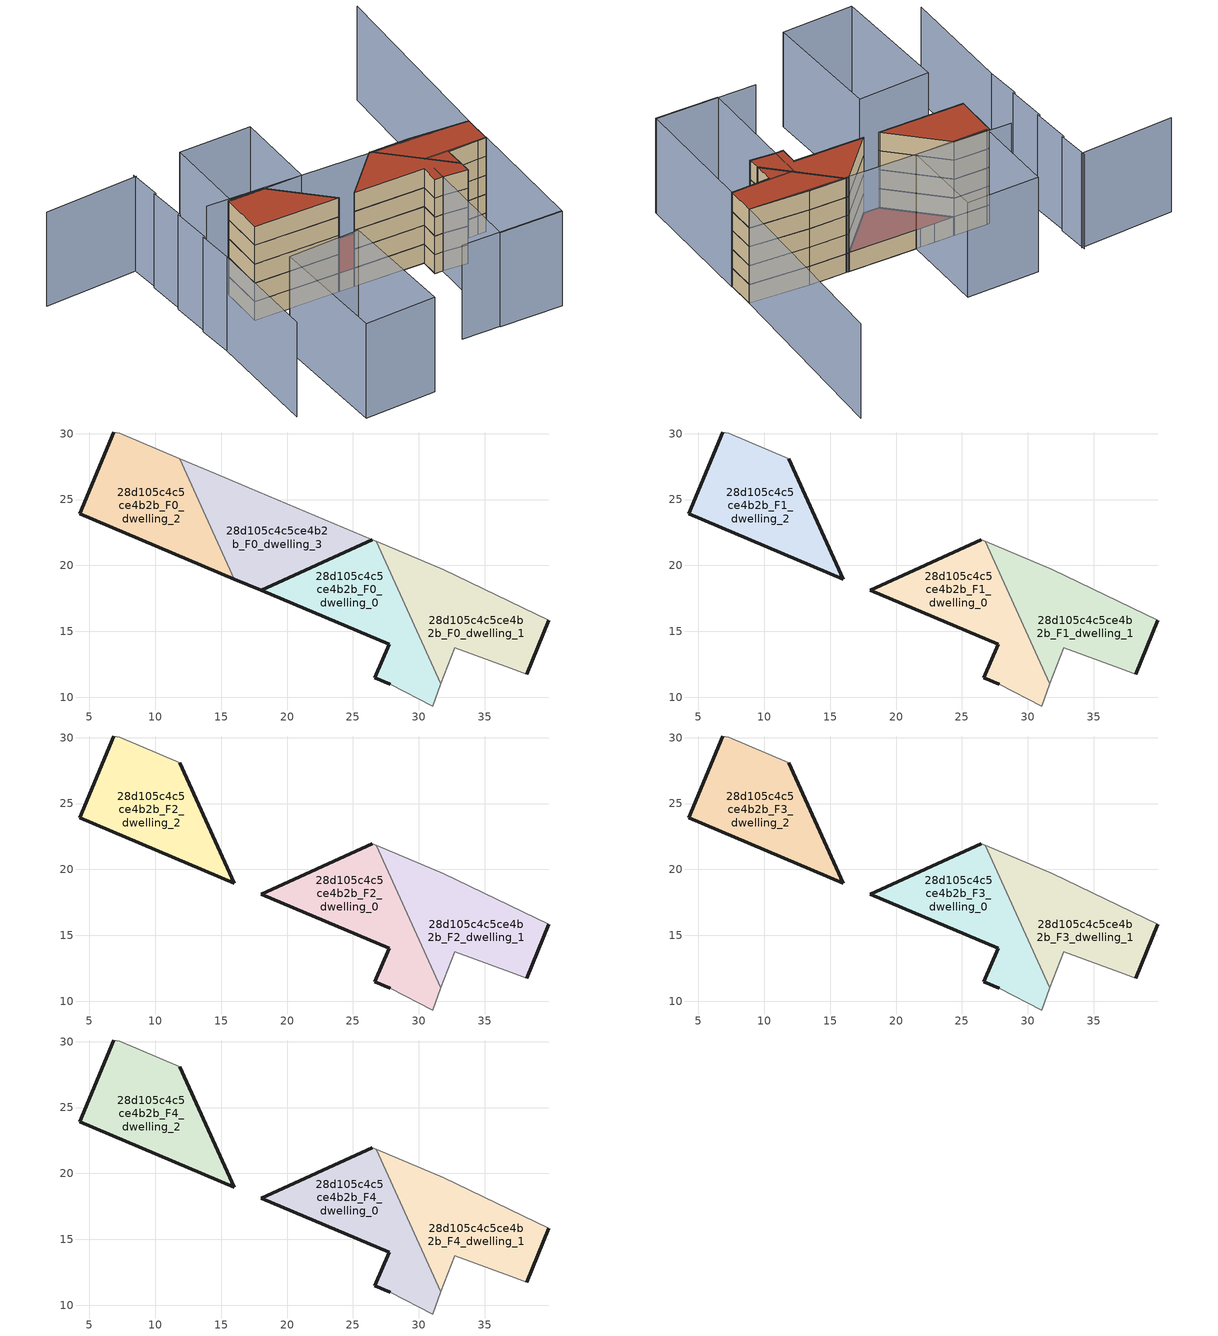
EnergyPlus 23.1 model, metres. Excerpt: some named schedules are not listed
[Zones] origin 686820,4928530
28d105c4c5ce4b2b_F0_dwelling_0
 floor ground (EU_floor_Construction): 31.04,9.34 31.68,11.02 26.75,21.85 26.48,21.96 18.03,18.11 27.75,14.02 26.67,11.47 27.85,10.98 z0
 wall outside (EU_wall_Construction): 27.85,10.98 26.67,11.47 27.75,14.02 18.03,18.11 26.48,21.96 z0:3
 wall adiabatic (EU_wall_Construction): 26.48,21.96 26.75,21.85 / 31.68,11.02 31.04,9.34 27.85,10.98 z0:3
 wall to 28d105c4c5ce4b2b_F0_dwelling_1 (EU_wall_Construction): 26.75,21.85 31.68,11.02 z0:3
28d105c4c5ce4b2b_F0_dwelling_1
 floor ground (EU_floor_Construction): 38.18,11.75 39.87,15.84 31.9,19.68 26.75,21.85 31.68,11.02 32.73,13.75 36.98,12.2 z0
 wall outside (EU_wall_Construction): 39.87,15.84 38.18,11.75 z0:3
 wall adiabatic (EU_wall_Construction): 26.75,21.85 31.9,19.68 39.87,15.84 / 38.18,11.75 36.98,12.2 32.73,13.75 31.68,11.02 z0:3
28d105c4c5ce4b2b_F0_dwelling_2
 floor ground (EU_floor_Construction): 16.01,18.97 11.85,28.11 7.3,30.02 6.88,30.12 4.27,23.91 z0
 wall outside (EU_wall_Construction): 16.01,18.97 4.27,23.91 6.88,30.12 z0:3
 wall adiabatic (EU_wall_Construction): 6.88,30.12 7.3,30.02 11.85,28.11 z0:3
 wall to 28d105c4c5ce4b2b_F0_dwelling_3 (EU_wall_Construction): 11.85,28.11 16.01,18.97 z0:3
28d105c4c5ce4b2b_F0_dwelling_3
 floor ground (EU_floor_Construction): 26.48,21.96 17.09,25.91 16.56,26.13 14.6,26.95 11.85,28.11 16.01,18.97 18.03,18.11 z0
 wall outside (EU_wall_Construction): 26.48,21.96 18.03,18.11 16.01,18.97 z0:3
 wall adiabatic (EU_wall_Construction): 11.85,28.11 14.6,26.95 16.56,26.13 17.09,25.91 26.48,21.96 z0:3
 roof outside (EU_roof_Construction): 26.48,21.96 18.03,18.11 16.01,18.97 11.85,28.11 14.6,26.95 16.56,26.13 17.09,25.91 z3
28d105c4c5ce4b2b_F1_dwelling_0
 floor to 28d105c4c5ce4b2b_F0_dwelling_0 (EU_floor_Construction): 31.04,9.34 31.68,11.02 26.75,21.85 26.48,21.96 18.03,18.11 27.75,14.02 26.67,11.47 27.85,10.98 z3
 wall outside (EU_wall_Construction): 27.85,10.98 26.67,11.47 27.75,14.02 18.03,18.11 26.48,21.96 z3:6
 wall adiabatic (EU_wall_Construction): 26.48,21.96 26.75,21.85 / 31.68,11.02 31.04,9.34 27.85,10.98 z3:6
 wall to 28d105c4c5ce4b2b_F1_dwelling_1 (EU_wall_Construction): 26.75,21.85 31.68,11.02 z3:6
28d105c4c5ce4b2b_F1_dwelling_1
 floor to 28d105c4c5ce4b2b_F0_dwelling_1 (EU_floor_Construction): 38.18,11.75 39.87,15.84 31.9,19.68 26.75,21.85 31.68,11.02 32.73,13.75 36.98,12.2 z3
 wall outside (EU_wall_Construction): 39.87,15.84 38.18,11.75 z3:6
 wall adiabatic (EU_wall_Construction): 26.75,21.85 31.9,19.68 39.87,15.84 / 38.18,11.75 36.98,12.2 32.73,13.75 31.68,11.02 z3:6
28d105c4c5ce4b2b_F1_dwelling_2
 floor to 28d105c4c5ce4b2b_F0_dwelling_2 (EU_floor_Construction): 16.01,18.97 11.85,28.11 7.3,30.02 6.88,30.12 4.27,23.91 z3
 wall outside (EU_wall_Construction): 11.85,28.11 16.01,18.97 4.27,23.91 6.88,30.12 z3:6
 wall adiabatic (EU_wall_Construction): 6.88,30.12 7.3,30.02 11.85,28.11 z3:6
28d105c4c5ce4b2b_F2_dwelling_0
 floor to 28d105c4c5ce4b2b_F1_dwelling_0 (EU_floor_Construction): 31.04,9.34 31.68,11.02 26.75,21.85 26.48,21.96 18.03,18.11 27.75,14.02 26.67,11.47 27.85,10.98 z6
 wall outside (EU_wall_Construction): 27.85,10.98 26.67,11.47 27.75,14.02 18.03,18.11 26.48,21.96 z6:9
 wall adiabatic (EU_wall_Construction): 26.48,21.96 26.75,21.85 / 31.68,11.02 31.04,9.34 27.85,10.98 z6:9
 wall to 28d105c4c5ce4b2b_F2_dwelling_1 (EU_wall_Construction): 26.75,21.85 31.68,11.02 z6:9
28d105c4c5ce4b2b_F2_dwelling_1
 floor to 28d105c4c5ce4b2b_F1_dwelling_1 (EU_floor_Construction): 38.18,11.75 39.87,15.84 31.9,19.68 26.75,21.85 31.68,11.02 32.73,13.75 36.98,12.2 z6
 wall outside (EU_wall_Construction): 39.87,15.84 38.18,11.75 z6:9
 wall adiabatic (EU_wall_Construction): 26.75,21.85 31.9,19.68 39.87,15.84 / 38.18,11.75 36.98,12.2 32.73,13.75 31.68,11.02 z6:9
28d105c4c5ce4b2b_F2_dwelling_2
 floor to 28d105c4c5ce4b2b_F1_dwelling_2 (EU_floor_Construction): 16.01,18.97 11.85,28.11 7.3,30.02 6.88,30.12 4.27,23.91 z6
 wall outside (EU_wall_Construction): 11.85,28.11 16.01,18.97 4.27,23.91 6.88,30.12 z6:9
 wall adiabatic (EU_wall_Construction): 6.88,30.12 7.3,30.02 11.85,28.11 z6:9
28d105c4c5ce4b2b_F3_dwelling_0
 floor to 28d105c4c5ce4b2b_F2_dwelling_0 (EU_floor_Construction): 31.04,9.34 31.68,11.02 26.75,21.85 26.48,21.96 18.03,18.11 27.75,14.02 26.67,11.47 27.85,10.98 z9
 wall outside (EU_wall_Construction): 27.85,10.98 26.67,11.47 27.75,14.02 18.03,18.11 26.48,21.96 z9:12
 wall adiabatic (EU_wall_Construction): 26.48,21.96 26.75,21.85 / 31.68,11.02 31.04,9.34 27.85,10.98 z9:12
 wall to 28d105c4c5ce4b2b_F3_dwelling_1 (EU_wall_Construction): 26.75,21.85 31.68,11.02 z9:12
28d105c4c5ce4b2b_F3_dwelling_1
 floor to 28d105c4c5ce4b2b_F2_dwelling_1 (EU_floor_Construction): 38.18,11.75 39.87,15.84 31.9,19.68 26.75,21.85 31.68,11.02 32.73,13.75 36.98,12.2 z9
 wall outside (EU_wall_Construction): 39.87,15.84 38.18,11.75 z9:12
 wall adiabatic (EU_wall_Construction): 26.75,21.85 31.9,19.68 39.87,15.84 / 38.18,11.75 36.98,12.2 32.73,13.75 31.68,11.02 z9:12
28d105c4c5ce4b2b_F3_dwelling_2
 floor to 28d105c4c5ce4b2b_F2_dwelling_2 (EU_floor_Construction): 16.01,18.97 11.85,28.11 7.3,30.02 6.88,30.12 4.27,23.91 z9
 wall outside (EU_wall_Construction): 11.85,28.11 16.01,18.97 4.27,23.91 6.88,30.12 z9:12
 wall adiabatic (EU_wall_Construction): 6.88,30.12 7.3,30.02 11.85,28.11 z9:12
28d105c4c5ce4b2b_F4_dwelling_0
 floor to 28d105c4c5ce4b2b_F3_dwelling_0 (EU_floor_Construction): 31.04,9.34 31.68,11.02 26.75,21.85 26.48,21.96 18.03,18.11 27.75,14.02 26.67,11.47 27.85,10.98 z12
 wall outside (EU_wall_Construction): 27.85,10.98 26.67,11.47 27.75,14.02 18.03,18.11 26.48,21.96 z12:15
 wall adiabatic (EU_wall_Construction): 26.48,21.96 26.75,21.85 / 31.68,11.02 31.04,9.34 27.85,10.98 z12:15
 wall to 28d105c4c5ce4b2b_F4_dwelling_1 (EU_wall_Construction): 26.75,21.85 31.68,11.02 z12:15
 roof outside (EU_roof_Construction): 26.75,21.85 31.68,11.02 31.04,9.34 27.85,10.98 26.67,11.47 27.75,14.02 18.03,18.11 26.48,21.96 z15
28d105c4c5ce4b2b_F4_dwelling_1
 floor to 28d105c4c5ce4b2b_F3_dwelling_1 (EU_floor_Construction): 38.18,11.75 39.87,15.84 31.9,19.68 26.75,21.85 31.68,11.02 32.73,13.75 36.98,12.2 z12
 wall outside (EU_wall_Construction): 39.87,15.84 38.18,11.75 z12:15
 wall adiabatic (EU_wall_Construction): 26.75,21.85 31.9,19.68 39.87,15.84 / 38.18,11.75 36.98,12.2 32.73,13.75 31.68,11.02 z12:15
 roof outside (EU_roof_Construction): 39.87,15.84 38.18,11.75 36.98,12.2 32.73,13.75 31.68,11.02 26.75,21.85 31.9,19.68 z15
28d105c4c5ce4b2b_F4_dwelling_2
 floor to 28d105c4c5ce4b2b_F3_dwelling_2 (EU_floor_Construction): 16.01,18.97 11.85,28.11 7.3,30.02 6.88,30.12 4.27,23.91 z12
 wall outside (EU_wall_Construction): 11.85,28.11 16.01,18.97 4.27,23.91 6.88,30.12 z12:15
 wall adiabatic (EU_wall_Construction): 6.88,30.12 7.3,30.02 11.85,28.11 z12:15
 roof outside (EU_roof_Construction): 11.85,28.11 16.01,18.97 4.27,23.91 6.88,30.12 7.3,30.02 z15
shading: 17.05,-0.14 30.88,-5.92 / 51.76,42.75 39.87,15.84 / 39.87,15.84 4.15,31.63 / 4.09,42.95 -9.24,47.49 / -3.25,22.81 -9.66,6.73 / -1.65,27.8 -3.29,22.8 / 0.43,33.42 -1.45,27.72 / 2.4,38.76 0.61,33.22 / 4.08,43.33 2.59,38.7 / 38.18,11.75 30.84,-6.02 / 30.84,-6.02 22.21,-2.45 / 22.21,-2.45 29.55,15.32 / 29.55,15.32 38.18,11.75 / 11.6,12.63 5.52,-4.29 / 5.52,-4.29 -4.51,-0.69 / -4.51,-0.69 1.57,16.23 / 1.57,16.23 11.6,12.63 / 21.82,37.69 17.16,25.88 / 17.16,25.88 7.12,29.84 / 7.12,29.84 11.77,41.65 / 11.77,41.65 21.82,37.69 z0:15
[Building]
EU S2 Campaign: North Axis=0; Terrain=City; Solar Distribution=FullExterior
[Site:Location]
Bologna: Latitude=44.5; Longitude=11.25; Time Zone=1; Elevation=37
[SizingPeriod:WeatherFileDays]
AnnualSizingPeriod: Begin Month=1; Begin Day of Month=1; End Month=12; End Day of Month=31; Day of Week for Start Day=Monday; Use Weather File Daylight Saving Period=No; Use Weather File Rain and Snow Indicators=No
[MATERIAL]
EU_InternalMass_Material: Roughness=MediumRough; Thickness=0.1; Conductivity=1; Density=1800; Specific Heat=900; Thermal Absorptance=0.9; Solar Absorptance=0.7; Visible Absorptance=0.7
[MATERIAL:NOMASS] Roughness=MediumRough; Thermal Absorptance=0.9; Solar Absorptance=0.7; Visible Absorptance=0.7
Name | Thermal Resistance
EU_wall_NoMass | 0.905828
EU_roof_NoMass | 0.37593
EU_floor_NoMass | 0.67114
[CONSTRUCTION]
EU_wall_Construction: EU_wall_NoMass
EU_roof_Construction: EU_roof_NoMass
EU_floor_Construction: EU_floor_NoMass
EU_InternalMass_Construction: EU_InternalMass_Material
[ZONE] Type=1; Multiplier=1; Ceiling Height=autocalculate; Floor Area=autocalculate; Part of Total Floor Area=Yes
Name | Volume
28d105c4c5ce4b2b_F0_dwelling_0 | 184.881
28d105c4c5ce4b2b_F1_dwelling_0; 28d105c4c5ce4b2b_F2_dwelling_0; 28d105c4c5ce4b2b_F3_dwelling_0; 28d105c4c5ce4b2b_F4_dwelling_0 | 184.882
28d105c4c5ce4b2b_F0_dwelling_1; 28d105c4c5ce4b2b_F1_dwelling_1; 28d105c4c5ce4b2b_F2_dwelling_1; 28d105c4c5ce4b2b_F3_dwelling_1; 28d105c4c5ce4b2b_F4_dwelling_1 | 184.887
28d105c4c5ce4b2b_F0_dwelling_2; 28d105c4c5ce4b2b_F1_dwelling_2; 28d105c4c5ce4b2b_F2_dwelling_2; 28d105c4c5ce4b2b_F3_dwelling_2; 28d105c4c5ce4b2b_F4_dwelling_2 | 184.883
28d105c4c5ce4b2b_F0_dwelling_3 | 184.868
[INTERNALMASS] Construction=EU_InternalMass_Construction
Name | Zone or ZoneList | Surface Area
28d105c4c5ce4b2b_F0_dwelling_0_EU_InternalMass | 28d105c4c5ce4b2b_F0_dwelling_0 | 61.627
28d105c4c5ce4b2b_F0_dwelling_1_EU_InternalMass | 28d105c4c5ce4b2b_F0_dwelling_1 | 61.6288
28d105c4c5ce4b2b_F0_dwelling_2_EU_InternalMass | 28d105c4c5ce4b2b_F0_dwelling_2 | 61.6278
28d105c4c5ce4b2b_F0_dwelling_3_EU_InternalMass | 28d105c4c5ce4b2b_F0_dwelling_3 | 61.6227
28d105c4c5ce4b2b_F1_dwelling_0_EU_InternalMass | 28d105c4c5ce4b2b_F1_dwelling_0 | 82.1699
28d105c4c5ce4b2b_F1_dwelling_1_EU_InternalMass | 28d105c4c5ce4b2b_F1_dwelling_1 | 82.1682
28d105c4c5ce4b2b_F1_dwelling_2_EU_InternalMass | 28d105c4c5ce4b2b_F1_dwelling_2 | 82.1682
28d105c4c5ce4b2b_F2_dwelling_0_EU_InternalMass | 28d105c4c5ce4b2b_F2_dwelling_0 | 82.1699
28d105c4c5ce4b2b_F2_dwelling_1_EU_InternalMass | 28d105c4c5ce4b2b_F2_dwelling_1 | 82.1682
28d105c4c5ce4b2b_F2_dwelling_2_EU_InternalMass | 28d105c4c5ce4b2b_F2_dwelling_2 | 82.1682
28d105c4c5ce4b2b_F3_dwelling_0_EU_InternalMass | 28d105c4c5ce4b2b_F3_dwelling_0 | 82.1699
28d105c4c5ce4b2b_F3_dwelling_1_EU_InternalMass | 28d105c4c5ce4b2b_F3_dwelling_1 | 82.1682
28d105c4c5ce4b2b_F3_dwelling_2_EU_InternalMass | 28d105c4c5ce4b2b_F3_dwelling_2 | 82.1682
28d105c4c5ce4b2b_F4_dwelling_0_EU_InternalMass | 28d105c4c5ce4b2b_F4_dwelling_0 | 82.1699
28d105c4c5ce4b2b_F4_dwelling_1_EU_InternalMass | 28d105c4c5ce4b2b_F4_dwelling_1 | 82.1682
28d105c4c5ce4b2b_F4_dwelling_2_EU_InternalMass | 28d105c4c5ce4b2b_F4_dwelling_2 | 82.1682
[OTHEREQUIPMENT] Fuel Type=Electricity; Design Level Calculation Method=Watts/Area; Power per Zone Floor Area=1; Fraction Latent=0; Fraction Radiant=0; Fraction Lost=0; Carbon Dioxide Generation Rate=0; EndUse Subcategory=EU_Step8_InternalGains
Name | Zone or ZoneList or Space or SpaceList | Schedule
EU_Step8_InternalGain_28d105c4c5ce4b2b_F0_dwelling_0_f000 | 28d105c4c5ce4b2b_F0_dwelling_0 | EU_Step8_GainSchedule_28d105c4c5ce4b2b_F0_dwelling_0_f000
EU_Step8_InternalGain_28d105c4c5ce4b2b_F0_dwelling_1_f000 | 28d105c4c5ce4b2b_F0_dwelling_1 | EU_Step8_GainSchedule_28d105c4c5ce4b2b_F0_dwelling_1_f000
EU_Step8_InternalGain_28d105c4c5ce4b2b_F0_dwelling_2_f000 | 28d105c4c5ce4b2b_F0_dwelling_2 | EU_Step8_GainSchedule_28d105c4c5ce4b2b_F0_dwelling_2_f000
EU_Step8_InternalGain_28d105c4c5ce4b2b_F0_dwelling_3_f000 | 28d105c4c5ce4b2b_F0_dwelling_3 | EU_Step8_GainSchedule_28d105c4c5ce4b2b_F0_dwelling_3_f000
EU_Step8_InternalGain_28d105c4c5ce4b2b_F1_dwelling_0_f000 | 28d105c4c5ce4b2b_F1_dwelling_0 | EU_Step8_GainSchedule_28d105c4c5ce4b2b_F1_dwelling_0_f000
EU_Step8_InternalGain_28d105c4c5ce4b2b_F1_dwelling_1_f000 | 28d105c4c5ce4b2b_F1_dwelling_1 | EU_Step8_GainSchedule_28d105c4c5ce4b2b_F1_dwelling_1_f000
EU_Step8_InternalGain_28d105c4c5ce4b2b_F1_dwelling_2_f000 | 28d105c4c5ce4b2b_F1_dwelling_2 | EU_Step8_GainSchedule_28d105c4c5ce4b2b_F1_dwelling_2_f000
EU_Step8_InternalGain_28d105c4c5ce4b2b_F2_dwelling_0_f000 | 28d105c4c5ce4b2b_F2_dwelling_0 | EU_Step8_GainSchedule_28d105c4c5ce4b2b_F2_dwelling_0_f000
EU_Step8_InternalGain_28d105c4c5ce4b2b_F2_dwelling_1_f000 | 28d105c4c5ce4b2b_F2_dwelling_1 | EU_Step8_GainSchedule_28d105c4c5ce4b2b_F2_dwelling_1_f000
EU_Step8_InternalGain_28d105c4c5ce4b2b_F2_dwelling_2_f000 | 28d105c4c5ce4b2b_F2_dwelling_2 | EU_Step8_GainSchedule_28d105c4c5ce4b2b_F2_dwelling_2_f000
EU_Step8_InternalGain_28d105c4c5ce4b2b_F3_dwelling_0_f000 | 28d105c4c5ce4b2b_F3_dwelling_0 | EU_Step8_GainSchedule_28d105c4c5ce4b2b_F3_dwelling_0_f000
EU_Step8_InternalGain_28d105c4c5ce4b2b_F3_dwelling_1_f000 | 28d105c4c5ce4b2b_F3_dwelling_1 | EU_Step8_GainSchedule_28d105c4c5ce4b2b_F3_dwelling_1_f000
EU_Step8_InternalGain_28d105c4c5ce4b2b_F3_dwelling_2_f000 | 28d105c4c5ce4b2b_F3_dwelling_2 | EU_Step8_GainSchedule_28d105c4c5ce4b2b_F3_dwelling_2_f000
EU_Step8_InternalGain_28d105c4c5ce4b2b_F4_dwelling_0_f000 | 28d105c4c5ce4b2b_F4_dwelling_0 | EU_Step8_GainSchedule_28d105c4c5ce4b2b_F4_dwelling_0_f000
EU_Step8_InternalGain_28d105c4c5ce4b2b_F4_dwelling_1_f000 | 28d105c4c5ce4b2b_F4_dwelling_1 | EU_Step8_GainSchedule_28d105c4c5ce4b2b_F4_dwelling_1_f000
EU_Step8_InternalGain_28d105c4c5ce4b2b_F4_dwelling_2_f000 | 28d105c4c5ce4b2b_F4_dwelling_2 | EU_Step8_GainSchedule_28d105c4c5ce4b2b_F4_dwelling_2_f000
[ZONEVENTILATION:DESIGNFLOWRATE] Schedule=EU_AlwaysOn; Design Flow Rate Calculation Method=AirChanges/Hour; Air Changes per Hour=0.73129; Ventilation Type=Natural; Fan Pressure Rise=0; Fan Total Efficiency=1; Constant Term Coefficient=1; Temperature Term Coefficient=0; Velocity Term Coefficient=0; Velocity Squared Term Coefficient=0; Minimum Indoor Temperature=-100; Maximum Indoor Temperature=100; Delta Temperature=-100; Minimum Outdoor Temperature=-100; Maximum Outdoor Temperature=100; Maximum Wind Speed=40
Name | Zone or ZoneList or Space or SpaceList
EU_ConstantAir_28d105c4c5ce4b2b_F0_dwelling_0 | 28d105c4c5ce4b2b_F0_dwelling_0
EU_ConstantAir_28d105c4c5ce4b2b_F0_dwelling_1 | 28d105c4c5ce4b2b_F0_dwelling_1
EU_ConstantAir_28d105c4c5ce4b2b_F0_dwelling_2 | 28d105c4c5ce4b2b_F0_dwelling_2
EU_ConstantAir_28d105c4c5ce4b2b_F0_dwelling_3 | 28d105c4c5ce4b2b_F0_dwelling_3
EU_ConstantAir_28d105c4c5ce4b2b_F1_dwelling_0 | 28d105c4c5ce4b2b_F1_dwelling_0
EU_ConstantAir_28d105c4c5ce4b2b_F1_dwelling_1 | 28d105c4c5ce4b2b_F1_dwelling_1
EU_ConstantAir_28d105c4c5ce4b2b_F1_dwelling_2 | 28d105c4c5ce4b2b_F1_dwelling_2
EU_ConstantAir_28d105c4c5ce4b2b_F2_dwelling_0 | 28d105c4c5ce4b2b_F2_dwelling_0
EU_ConstantAir_28d105c4c5ce4b2b_F2_dwelling_1 | 28d105c4c5ce4b2b_F2_dwelling_1
EU_ConstantAir_28d105c4c5ce4b2b_F2_dwelling_2 | 28d105c4c5ce4b2b_F2_dwelling_2
EU_ConstantAir_28d105c4c5ce4b2b_F3_dwelling_0 | 28d105c4c5ce4b2b_F3_dwelling_0
EU_ConstantAir_28d105c4c5ce4b2b_F3_dwelling_1 | 28d105c4c5ce4b2b_F3_dwelling_1
EU_ConstantAir_28d105c4c5ce4b2b_F3_dwelling_2 | 28d105c4c5ce4b2b_F3_dwelling_2
EU_ConstantAir_28d105c4c5ce4b2b_F4_dwelling_0 | 28d105c4c5ce4b2b_F4_dwelling_0
EU_ConstantAir_28d105c4c5ce4b2b_F4_dwelling_1 | 28d105c4c5ce4b2b_F4_dwelling_1
EU_ConstantAir_28d105c4c5ce4b2b_F4_dwelling_2 | 28d105c4c5ce4b2b_F4_dwelling_2
[HVACTEMPLATE:THERMOSTAT] Constant Heating Setpoint=20; Constant Cooling Setpoint=50
EU_HeatOnly_28d105c4c5ce4b2b_F0_dwelling_0; EU_HeatOnly_28d105c4c5ce4b2b_F0_dwelling_1; EU_HeatOnly_28d105c4c5ce4b2b_F0_dwelling_2; EU_HeatOnly_28d105c4c5ce4b2b_F0_dwelling_3; EU_HeatOnly_28d105c4c5ce4b2b_F1_dwelling_0; EU_HeatOnly_28d105c4c5ce4b2b_F1_dwelling_1; EU_HeatOnly_28d105c4c5ce4b2b_F1_dwelling_2; EU_HeatOnly_28d105c4c5ce4b2b_F2_dwelling_0; EU_HeatOnly_28d105c4c5ce4b2b_F2_dwelling_1; EU_HeatOnly_28d105c4c5ce4b2b_F2_dwelling_2; EU_HeatOnly_28d105c4c5ce4b2b_F3_dwelling_0; EU_HeatOnly_28d105c4c5ce4b2b_F3_dwelling_1; EU_HeatOnly_28d105c4c5ce4b2b_F3_dwelling_2; EU_HeatOnly_28d105c4c5ce4b2b_F4_dwelling_0; EU_HeatOnly_28d105c4c5ce4b2b_F4_dwelling_1; EU_HeatOnly_28d105c4c5ce4b2b_F4_dwelling_2
